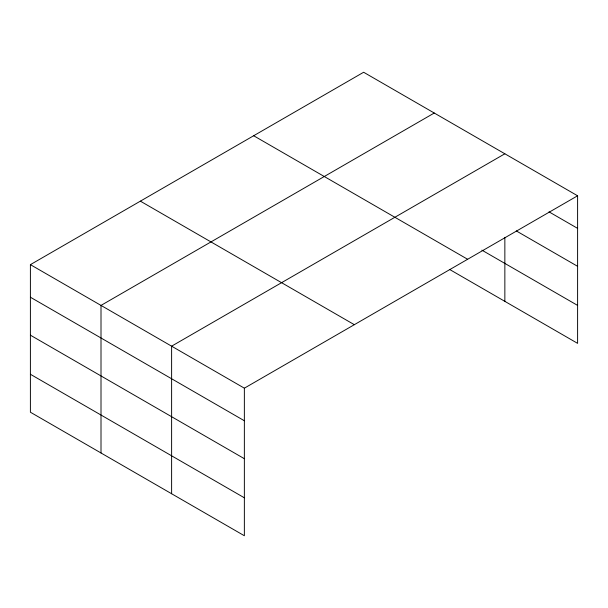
<?xml version="1.0" encoding="UTF-8"?>
<svg xmlns="http://www.w3.org/2000/svg" width="608" height="608" viewBox="0 0 608 608"><rect width="100%" height="100%" fill="white"/><g stroke="black" fill="none" stroke-linecap="round" stroke-linejoin="round"><path stroke-width="0.91" d="M577.6 195.784L363.637 72.253L30.4 264.647L30.4 412.216L244.363 535.747L244.363 388.178L577.6 195.784L577.6 343.353L449.844 269.595M434.249 113.02L101.004 305.414L101.004 452.983M504.853 153.786L171.616 346.172L171.616 493.749M548.994 211.842L577.6 228.365M516.298 230.918L577.6 266.312M481.863 250.131L577.6 305.406M253.673 135.744L467.628 259.274M140.372 201.157L354.327 324.687M30.4 264.647L244.363 388.178M30.4 297.228L244.363 420.759M30.4 335.175L244.363 458.706M30.4 374.27L244.363 497.8M504.853 237.34L504.853 301.355"/></g></svg>
